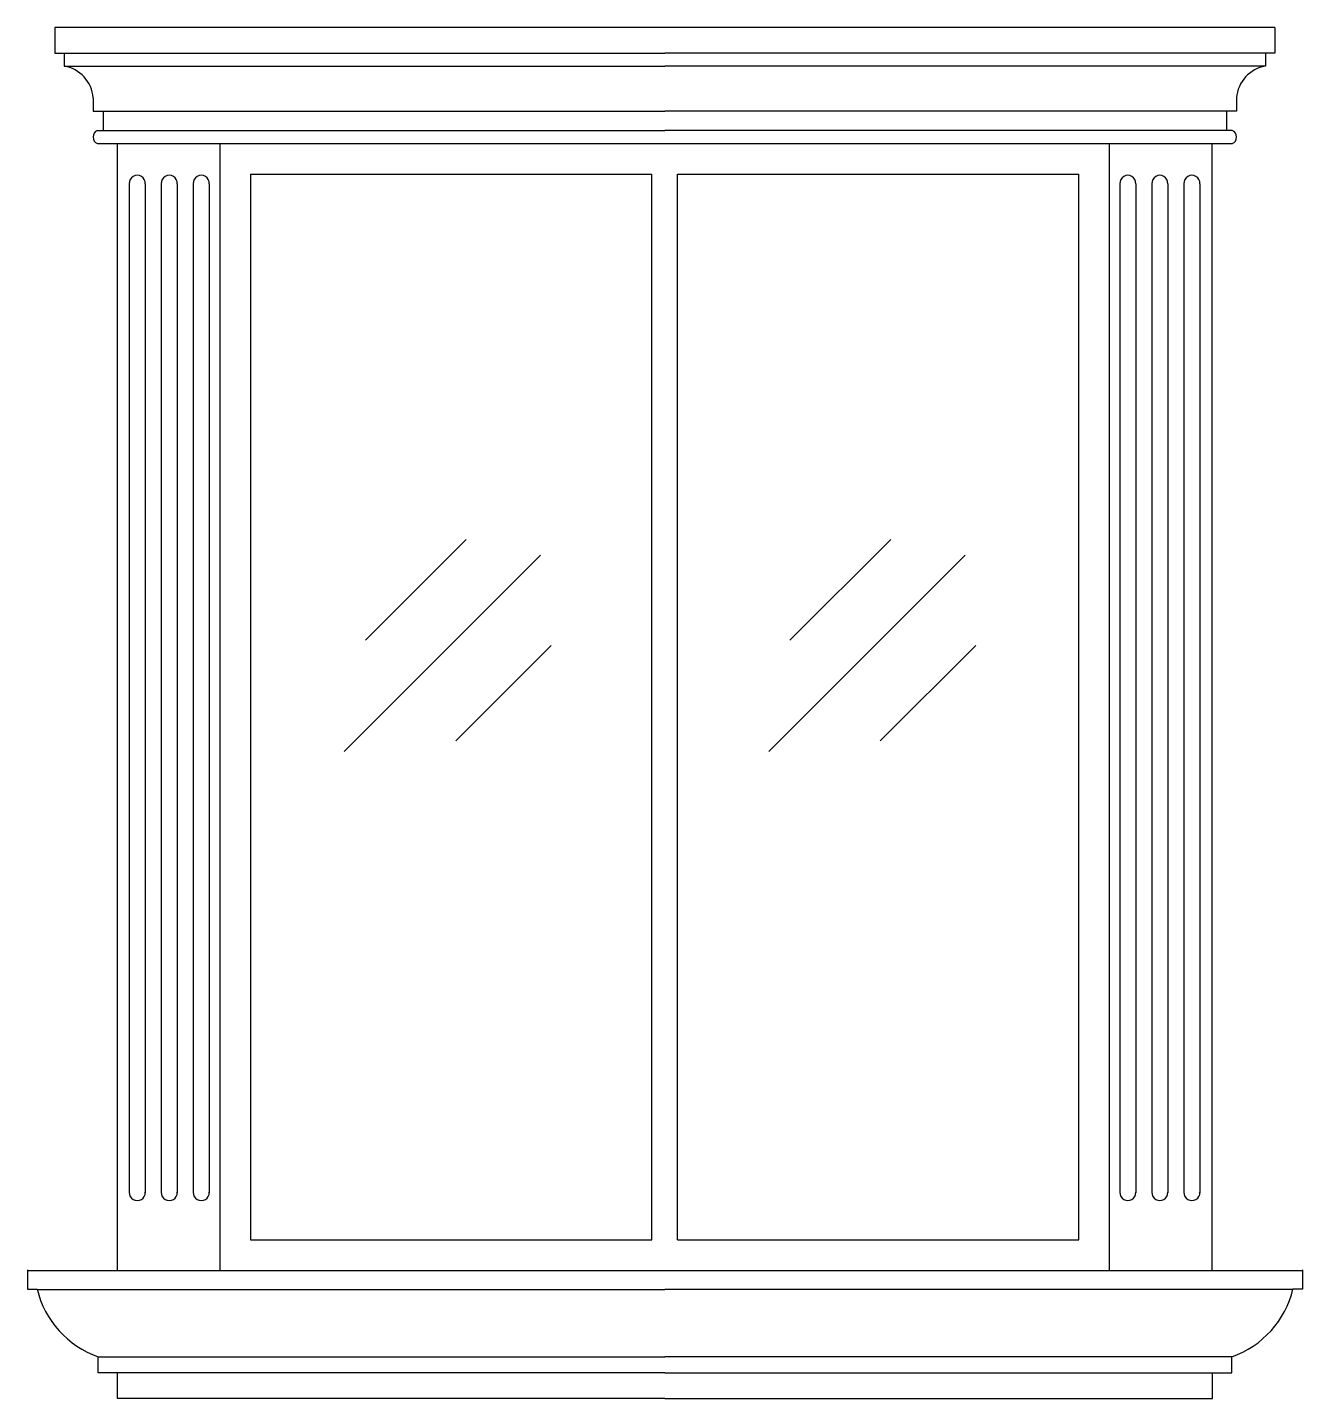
# Model space of a CAD drawing. Header units: metres. Extents: x 519 to 718, y -224 to -10.
import ezdxf

# ---------------------------------------------------------------- set-up
doc = ezdxf.new("R2010")
doc.units = ezdxf.units.M

msp = doc.modelspace()

# ---------------------------------------------------------------- linework, layer by layer
for p, q in [((713.51, -10.17), (522.98, -10.17)), ((522.98, -10.17), (522.98, -14.18)), ((522.98, -10.2), (522.99, -10.2)), ((713.51, -10.2), (713.5, -10.2)), ((713.51, -10.17), (713.51, -14.18)), ((522.98, -14.18), (618.23, -14.18)), ((524.44, -14.17), (524.44, -16.2)), ((713.51, -14.18), (618.23, -14.18)), ((712.05, -14.17), (712.05, -16.2)), ((524.44, -16.2), (618.23, -16.2)), ((712.05, -16.2), (618.23, -16.2)), ((528.95, -21.17), (528.95, -23.26)), ((707.54, -21.17), (707.54, -23.26)), ((528.95, -23.26), (618.23, -23.26)), ((529.09, -23.26), (553.71, -23.26)), ((530.52, -23.26), (530.52, -26.27)), ((707.54, -23.26), (618.23, -23.26)), ((705.97, -23.26), (705.97, -26.27)), ((529.64, -26.27), (618.23, -26.27)), ((706.85, -26.27), (618.23, -26.27)), ((529.65, -28.31), (706.91, -28.31)), ((532.74, -28.31), (532.74, -204.25)), ((548.74, -28.31), (548.74, -204.25)), ((687.66, -28.31), (687.66, -204.25)), ((703.66, -28.31), (703.66, -204.25)), ((553.53, -33.1), (553.53, -199.46)), ((553.53, -33.1), (616.21, -33.1)), ((616.21, -199.46), (616.21, -33.1)), ((620.24, -33.1), (682.92, -33.1)), ((620.24, -199.46), (620.24, -33.1)), ((682.86, -33.1), (682.86, -199.46)), ((534.6, -34.57), (534.6, -192.13)), ((537.1, -34.57), (537.1, -192.13)), ((539.6, -34.57), (539.6, -192.13)), ((542.1, -34.57), (542.1, -192.13)), ((544.6, -34.57), (544.6, -192.13)), ((547.1, -34.57), (547.1, -192.13)), ((689.3, -34.57), (689.3, -192.13)), ((691.8, -34.57), (691.8, -192.13)), ((694.3, -34.57), (694.3, -192.13)), ((696.8, -34.57), (696.8, -192.13)), ((699.3, -34.57), (699.3, -192.13)), ((701.8, -34.57), (701.8, -192.13)), ((587.24, -90.1), (571.5, -105.82)), ((653.54, -90.1), (637.79, -105.82)), ((598.85, -92.58), (568.18, -123.21)), ((665.14, -92.58), (634.48, -123.21)), ((600.5, -106.65), (585.59, -121.55)), ((666.8, -106.65), (651.88, -121.55)), ((553.53, -199.46), (616.21, -199.46)), ((620.24, -199.46), (682.92, -199.46)), ((518.7, -204.13), (518.7, -207.14)), ((518.7, -204.25), (717.84, -204.25)), ((717.84, -204.13), (717.84, -207.14)), ((518.7, -207.14), (520.21, -207.14)), ((520.22, -207.19), (618.23, -207.19)), ((716.32, -207.19), (618.23, -207.19)), ((717.84, -207.14), (716.34, -207.14)), ((529.76, -217.7), (618.23, -217.7)), ((529.76, -220.21), (529.76, -217.7)), ((706.79, -217.7), (618.23, -217.7)), ((706.79, -220.21), (706.79, -217.7)), ((618.23, -220.21), (529.76, -220.21)), ((532.77, -224.23), (532.77, -220.21)), ((618.23, -220.21), (706.79, -220.21)), ((703.77, -224.23), (703.77, -220.21)), ((618.23, -224.23), (532.77, -224.23)), ((618.23, -224.23), (703.77, -224.23))]:
    msp.add_line(p, q)
for centre, radius, start, end in [((523.61, -21.51), 5.35, 3.59, 81.17), ((712.88, -21.51), 5.35, 98.83, 176.41), ((530.05, -27.29), 1.1, 111.83, 248.17), ((706.44, -27.29), 1.1, 291.83, 68.17), ((535.85, -34.51), 1.25, 357.43, 182.57), ((540.85, -34.51), 1.25, 357.43, 182.57), ((545.85, -34.51), 1.25, 357.43, 182.57), ((690.55, -34.51), 1.25, 357.43, 182.57), ((695.55, -34.51), 1.25, 357.43, 182.57), ((700.55, -34.51), 1.25, 357.43, 182.57), ((535.85, -192.07), 1.25, 177.43, 2.57), ((540.85, -192.07), 1.25, 177.43, 2.57), ((545.85, -192.07), 1.25, 177.43, 2.57), ((690.55, -192.07), 1.25, 177.43, 2.57), ((695.55, -192.07), 1.25, 177.43, 2.57), ((700.55, -192.07), 1.25, 177.43, 2.57), ((534.61, -203.71), 14.8, 193.4, 250.88), ((701.94, -203.71), 14.8, 289.12, 346.6)]:
    msp.add_arc(centre, radius, start, end)

doc.saveas('drawing.dxf')
